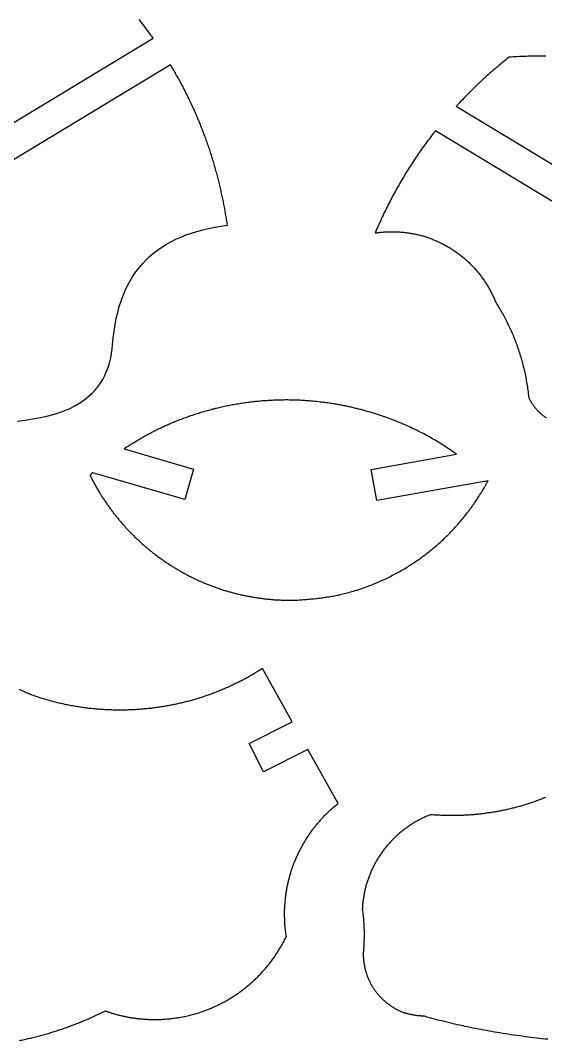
# Model space of a CAD drawing. Extents: x 25 to 747, y 34 to 1185.
# Drawn here: x 126.5 to 228.5, y 560.4 to 758.5 of the extents above; entities that cross this region are included whole.
import ezdxf

# ---------------------------------------------------------------- set-up
doc = ezdxf.new("R2010")
doc.units = 0
doc.layers.add('Default_Layer', color=1, linetype='CONTINUOUS')

msp = doc.modelspace()

# ---------------------------------------------------------------- linework, layer by layer
at = {"layer": 'Default_Layer'}
for points in [[(117.17, 733.77), (152.3, 754.99), (152.08, 755.3), (151.86, 755.61), (151.64, 755.91), (151.41, 756.22), (151.19, 756.52), (150.96, 756.83), (150.74, 757.13), (150.51, 757.43), (150.28, 757.73), (150.05, 758.03), (149.82, 758.33), (149.59, 758.62)], [(228.5, 751.54), (228.21, 751.54), (227.76, 751.54), (227.31, 751.53), (226.86, 751.53), (226.42, 751.52), (225.97, 751.51), (225.53, 751.5), (225.09, 751.49), (224.66, 751.48), (224.23, 751.46), (223.81, 751.45), (223.39, 751.43), (222.97, 751.41), (222.57, 751.39), (222.16, 751.37), (221.77, 751.34), (221.38, 751.32), (221.03, 751.04), (220.68, 750.76), (220.34, 750.47), (219.99, 750.19), (219.65, 749.91), (219.31, 749.63), (218.97, 749.34), (218.64, 749.05), (218.3, 748.77), (217.97, 748.48), (217.64, 748.19), (217.31, 747.9), (216.99, 747.61), (216.66, 747.31), (216.34, 747.02), (216.02, 746.72), (215.71, 746.43), (215.39, 746.13), (215.07, 745.83), (214.76, 745.53), (214.45, 745.22), (214.14, 744.92), (213.83, 744.61), (213.53, 744.31), (213.22, 744), (212.92, 743.69), (212.62, 743.37), (212.32, 743.06), (212.02, 742.75), (211.72, 742.43), (211.42, 742.11), (211.13, 741.79), (245.62, 720.95)], [(125.86, 680.69), (127.42, 680.87), (128.95, 681.09), (130.44, 681.36), (131.9, 681.69), (133.31, 682.08), (134.67, 682.54), (135.97, 683.08), (137.2, 683.69), (138.36, 684.4), (139.44, 685.19), (140.43, 686.08), (140.9, 686.56), (141.33, 687.07), (141.75, 687.61), (142.13, 688.18), (142.5, 688.77), (142.83, 689.39), (143.13, 690.05), (143.41, 690.73), (143.66, 691.44), (143.87, 692.19), (144.06, 692.97), (144.21, 693.78), (144.33, 694.63), (144.41, 695.52), (144.53, 696.86), (144.69, 698.15), (144.89, 699.4), (145.12, 700.61), (145.4, 701.78), (145.71, 702.91), (146.06, 703.99), (146.44, 705.03), (146.87, 706.03), (147.33, 706.99), (147.83, 707.91), (148.37, 708.79), (148.94, 709.63), (149.55, 710.43), (150.2, 711.2), (150.88, 711.92), (151.6, 712.61), (152.36, 713.26), (153.15, 713.88), (153.98, 714.45), (154.85, 715), (155.75, 715.5), (156.69, 715.97), (157.66, 716.41), (158.67, 716.81), (159.71, 717.18), (160.79, 717.51), (161.91, 717.81), (163.05, 718.08), (164.24, 718.32), (165.46, 718.52), (166.71, 718.7), (166.67, 718.97), (166.63, 719.24), (166.59, 719.52), (166.54, 719.79), (166.5, 720.06), (166.45, 720.33), (166.41, 720.6), (166.36, 720.87), (166.32, 721.14), (166.27, 721.41), (166.22, 721.68), (166.17, 721.95), (166.12, 722.22), (166.07, 722.49), (166.02, 722.76), (165.96, 723.02), (165.91, 723.29), (165.86, 723.56), (165.8, 723.82), (165.75, 724.09), (165.69, 724.35), (165.63, 724.62), (165.58, 724.88), (165.52, 725.14), (165.46, 725.41), (165.4, 725.67), (165.34, 725.93), (165.28, 726.19), (165.21, 726.45), (165.15, 726.72), (165.09, 726.98), (165.02, 727.24), (164.96, 727.49), (164.89, 727.75), (164.82, 728.01), (164.76, 728.27), (164.69, 728.53), (164.62, 728.78), (164.55, 729.04), (164.48, 729.3), (164.41, 729.55), (164.34, 729.81), (164.26, 730.06), (164.19, 730.32), (164.12, 730.57), (164.04, 730.82), (163.97, 731.07), (163.89, 731.33), (163.81, 731.58), (163.74, 731.83), (163.66, 732.08), (163.58, 732.33), (163.5, 732.58), (163.42, 732.83), (163.34, 733.08), (163.26, 733.33), (163.17, 733.57), (163.09, 733.82), (163.01, 734.07), (162.92, 734.31), (162.84, 734.56), (162.75, 734.8), (162.66, 735.05), (162.58, 735.29), (162.49, 735.54), (162.4, 735.78), (162.31, 736.02), (162.22, 736.27), (162.13, 736.51), (162.04, 736.75), (161.95, 736.99), (161.85, 737.23), (161.76, 737.47), (161.67, 737.71), (161.57, 737.95), (161.48, 738.19), (161.38, 738.42), (161.29, 738.66), (161.19, 738.9), (161.09, 739.13), (160.99, 739.37), (160.89, 739.6), (160.79, 739.84), (160.69, 740.07), (160.59, 740.3), (160.49, 740.54), (160.39, 740.77), (160.28, 741), (160.18, 741.23), (160.07, 741.46), (159.97, 741.69), (159.86, 741.92), (159.76, 742.15), (159.65, 742.38), (159.54, 742.61), (159.43, 742.84), (159.33, 743.07), (159.22, 743.29), (159.11, 743.52), (159, 743.74), (158.88, 743.97), (158.77, 744.19), (158.66, 744.42), (158.55, 744.64), (158.43, 744.86), (158.32, 745.08), (158.2, 745.31), (158.09, 745.53), (157.97, 745.75), (157.86, 745.97), (157.74, 746.19), (157.62, 746.41), (157.5, 746.62), (157.38, 746.84), (157.26, 747.06), (157.14, 747.28), (157.02, 747.49), (156.9, 747.71), (156.78, 747.92), (156.65, 748.14), (156.53, 748.35), (156.41, 748.56), (156.28, 748.78), (156.16, 748.99), (156.03, 749.2), (155.91, 749.41), (155.78, 749.62), (155.65, 749.83), (120.18, 728.41)], [(242.45, 715.69), (207.09, 737.05), (206.88, 736.78), (206.67, 736.51), (206.46, 736.23), (206.25, 735.96), (206.04, 735.69), (205.83, 735.41), (205.62, 735.14), (205.41, 734.86), (205.21, 734.58), (205, 734.3), (204.8, 734.02), (204.6, 733.73), (204.39, 733.45), (204.19, 733.17), (203.99, 732.88), (203.79, 732.59), (203.59, 732.3), (203.4, 732.01), (203.2, 731.72), (203.01, 731.43), (202.81, 731.13), (202.62, 730.84), (202.42, 730.54), (202.23, 730.24), (202.04, 729.95), (201.85, 729.64), (201.66, 729.34), (201.48, 729.04), (201.29, 728.74), (201.1, 728.43), (200.92, 728.12), (200.73, 727.81), (200.55, 727.5), (200.37, 727.19), (200.19, 726.88), (200.01, 726.57), (199.83, 726.25), (199.65, 725.93), (199.47, 725.61), (199.3, 725.3), (199.12, 724.97), (198.95, 724.65), (198.77, 724.33), (198.6, 724), (198.43, 723.68), (198.26, 723.35), (198.09, 723.02), (197.92, 722.69), (197.75, 722.36), (197.59, 722.02), (197.42, 721.69), (197.26, 721.35), (197.09, 721.01), (196.93, 720.67), (196.77, 720.33), (196.61, 719.99), (196.45, 719.64), (196.29, 719.3), (196.14, 718.95), (195.98, 718.6), (195.82, 718.25), (195.67, 717.9), (195.52, 717.55), (195.36, 717.19), (195.55, 717.22), (195.74, 717.25), (195.93, 717.28), (196.13, 717.3), (196.33, 717.32), (196.53, 717.34), (196.73, 717.36), (196.94, 717.38), (197.14, 717.39), (197.35, 717.41), (197.57, 717.42), (197.78, 717.43), (197.99, 717.43), (198.21, 717.44), (198.42, 717.44), (198.64, 717.44), (198.85, 717.44), (199.07, 717.44), (199.28, 717.43), (199.49, 717.43), (199.71, 717.42), (199.92, 717.41), (200.13, 717.39), (200.34, 717.38), (200.55, 717.36), (200.76, 717.34), (200.97, 717.32), (201.18, 717.3), (201.38, 717.27), (201.59, 717.24), (201.8, 717.21), (202, 717.18), (202.21, 717.15), (202.41, 717.11), (202.62, 717.08), (202.82, 717.04), (203.02, 717), (203.23, 716.96), (203.43, 716.91), (203.63, 716.87), (203.83, 716.82), (204.03, 716.77), (204.22, 716.71), (204.42, 716.66), (204.62, 716.61), (204.82, 716.55), (205.01, 716.49), (205.21, 716.43), (205.4, 716.37), (205.59, 716.3), (205.78, 716.23), (205.98, 716.17), (206.17, 716.1), (206.36, 716.03), (206.55, 715.95), (206.73, 715.88), (206.92, 715.8), (207.11, 715.72), (207.29, 715.64), (207.48, 715.56), (207.66, 715.48), (207.84, 715.39), (208.03, 715.3), (208.21, 715.22), (208.39, 715.13), (208.57, 715.03), (208.74, 714.94), (208.92, 714.85), (209.1, 714.75), (209.27, 714.65), (209.45, 714.55), (209.62, 714.45), (209.79, 714.35), (209.96, 714.24), (210.13, 714.14), (210.3, 714.03), (210.47, 713.92), (210.64, 713.81), (210.8, 713.7), (210.97, 713.58), (211.13, 713.47), (211.29, 713.35), (211.46, 713.23), (211.62, 713.11), (211.78, 712.99), (211.93, 712.87), (212.09, 712.75), (212.25, 712.62), (212.4, 712.49), (212.56, 712.37), (212.71, 712.24), (212.86, 712.11), (213.01, 711.97), (213.16, 711.84), (213.31, 711.7), (213.45, 711.57), (213.6, 711.43), (213.74, 711.29), (213.88, 711.15), (214.02, 711.01), (214.16, 710.87), (214.3, 710.72), (214.44, 710.58), (214.58, 710.43), (214.71, 710.28), (214.85, 710.13), (214.98, 709.98), (215.11, 709.83), (215.24, 709.67), (215.37, 709.52), (215.49, 709.36), (215.62, 709.21), (215.74, 709.05), (215.87, 708.89), (215.99, 708.73), (216.11, 708.57), (216.23, 708.4), (216.34, 708.24), (216.46, 708.07), (216.57, 707.91), (216.68, 707.74), (216.8, 707.57), (216.91, 707.4), (217.01, 707.23), (217.12, 707.06), (217.23, 706.89), (217.33, 706.71), (217.43, 706.54), (217.53, 706.36), (217.63, 706.18), (217.73, 706), (217.83, 705.83), (217.92, 705.65), (218.01, 705.46), (218.1, 705.28), (218.19, 705.1), (218.28, 704.91), (218.37, 704.73), (218.45, 704.54), (218.54, 704.35), (218.62, 704.17), (218.7, 703.98), (218.78, 703.79), (218.85, 703.6), (219.01, 703.35), (219.16, 703.11), (219.32, 702.86), (219.47, 702.61), (219.62, 702.36), (219.77, 702.11), (219.91, 701.86), (220.06, 701.6), (220.2, 701.35), (220.34, 701.09), (220.48, 700.83), (220.62, 700.57), (220.75, 700.31), (220.89, 700.05), (221.02, 699.79), (221.15, 699.52), (221.28, 699.25), (221.41, 698.99), (221.53, 698.72), (221.66, 698.45), (221.78, 698.18), (221.9, 697.9), (222.02, 697.63), (222.14, 697.35), (222.25, 697.08), (222.36, 696.8), (222.47, 696.52), (222.58, 696.24), (222.69, 695.96), (222.79, 695.67), (222.9, 695.39), (223, 695.1), (223.1, 694.82), (223.2, 694.53), (223.29, 694.24), (223.38, 693.95), (223.48, 693.66), (223.57, 693.36), (223.65, 693.07), (223.74, 692.78), (223.82, 692.48), (223.9, 692.18), (223.98, 691.88), (224.06, 691.58), (224.14, 691.28), (224.21, 690.98), (224.28, 690.68), (224.35, 690.38), (224.42, 690.07), (224.48, 689.77), (224.54, 689.46), (224.6, 689.15), (224.66, 688.84), (224.72, 688.53), (224.77, 688.22), (224.82, 687.91), (224.87, 687.59), (224.92, 687.28), (224.96, 686.96), (225.01, 686.65), (225.05, 686.33), (225.09, 686.01), (225.12, 685.69), (225.16, 685.37), (225.22, 685.23), (225.29, 685.08), (225.36, 684.94), (225.43, 684.79), (225.5, 684.65), (225.58, 684.51), (225.66, 684.37), (225.74, 684.24), (225.82, 684.1), (225.91, 683.97), (226, 683.84), (226.09, 683.71), (226.18, 683.58), (226.28, 683.45), (226.37, 683.33), (226.47, 683.21), (226.57, 683.09), (226.68, 682.97), (226.78, 682.85), (226.89, 682.73), (227, 682.62), (227.11, 682.51), (227.22, 682.4), (227.34, 682.3), (227.45, 682.19), (227.57, 682.09), (227.69, 681.99), (227.82, 681.89), (227.94, 681.79), (228.07, 681.7), (228.19, 681.61), (228.32, 681.52), (228.45, 681.43), (228.59, 681.35)], [(126.32, 560.42), (126.56, 560.47), (126.81, 560.52), (127.06, 560.58), (127.3, 560.63), (127.55, 560.69), (127.8, 560.74), (128.04, 560.8), (128.29, 560.86), (128.53, 560.91), (128.77, 560.97), (129.02, 561.03), (129.26, 561.1), (129.5, 561.16), (129.75, 561.22), (129.99, 561.28), (130.23, 561.35), (130.47, 561.41), (130.71, 561.48), (130.95, 561.55), (131.19, 561.61), (131.43, 561.68), (131.67, 561.75), (131.91, 561.82), (132.14, 561.89), (132.38, 561.96), (132.62, 562.04), (132.86, 562.11), (133.09, 562.18), (133.33, 562.26), (133.56, 562.33), (133.8, 562.41), (134.03, 562.49), (134.26, 562.57), (134.5, 562.65), (134.73, 562.73), (134.96, 562.81), (135.19, 562.89), (135.42, 562.97), (135.66, 563.05), (135.89, 563.13), (136.12, 563.22), (136.34, 563.3), (136.57, 563.39), (136.8, 563.48), (137.03, 563.56), (137.26, 563.65), (137.48, 563.74), (137.71, 563.83), (137.93, 563.92), (138.16, 564.01), (138.38, 564.1), (138.61, 564.2), (138.83, 564.29), (139.05, 564.38), (139.28, 564.48), (139.5, 564.57), (139.72, 564.67), (139.94, 564.77), (140.16, 564.86), (140.38, 564.96), (140.6, 565.06), (140.82, 565.16), (141.03, 565.26), (141.25, 565.36), (141.47, 565.46), (141.68, 565.57), (141.9, 565.67), (142.11, 565.77), (142.33, 565.88), (142.54, 565.98), (142.76, 566.09), (142.97, 566.2), (143.1, 566.15), (143.24, 566.1), (143.37, 566.05), (143.51, 566), (143.65, 565.96), (143.79, 565.91), (143.92, 565.86), (144.06, 565.82), (144.2, 565.77), (144.34, 565.73), (144.48, 565.69), (144.62, 565.65), (144.77, 565.6), (144.91, 565.56), (145.05, 565.52), (145.19, 565.48), (145.34, 565.45), (145.48, 565.41), (145.63, 565.37), (145.77, 565.33), (145.92, 565.3), (146.07, 565.26), (146.21, 565.23), (146.36, 565.2), (146.51, 565.16), (146.66, 565.13), (146.81, 565.1), (146.96, 565.07), (147.11, 565.04), (147.26, 565.01), (147.41, 564.98), (147.56, 564.95), (147.71, 564.93), (147.86, 564.9), (148.02, 564.88), (148.17, 564.85), (148.32, 564.83), (148.48, 564.81), (148.63, 564.79), (148.78, 564.76), (148.94, 564.74), (149.1, 564.72), (149.25, 564.71), (149.41, 564.69), (149.56, 564.67), (149.72, 564.66), (149.88, 564.64), (150.03, 564.63), (150.19, 564.61), (150.35, 564.6), (150.51, 564.59), (150.67, 564.58), (150.83, 564.57), (150.99, 564.56), (151.15, 564.55), (151.3, 564.54), (151.46, 564.53), (151.63, 564.53), (151.79, 564.52), (151.95, 564.52), (152.11, 564.52), (152.27, 564.51), (152.43, 564.51), (152.59, 564.51), (152.85, 564.51), (153.12, 564.52), (153.38, 564.52), (153.64, 564.53), (153.9, 564.54), (154.16, 564.55), (154.42, 564.57), (154.67, 564.59), (154.93, 564.61), (155.19, 564.63), (155.45, 564.65), (155.7, 564.68), (155.96, 564.71), (156.21, 564.74), (156.46, 564.77), (156.72, 564.81), (156.97, 564.85), (157.22, 564.89), (157.47, 564.93), (157.72, 564.98), (157.97, 565.02), (158.22, 565.07), (158.46, 565.12), (158.71, 565.18), (158.96, 565.23), (159.2, 565.29), (159.45, 565.35), (159.69, 565.41), (159.93, 565.47), (160.18, 565.54), (160.42, 565.61), (160.66, 565.68), (160.9, 565.75), (161.13, 565.83), (161.37, 565.9), (161.61, 565.98), (161.84, 566.06), (162.08, 566.14), (162.31, 566.23), (162.54, 566.31), (162.78, 566.4), (163.01, 566.49), (163.24, 566.59), (163.47, 566.68), (163.69, 566.78), (163.92, 566.88), (164.15, 566.98), (164.37, 567.08), (164.6, 567.18), (164.82, 567.29), (165.04, 567.4), (165.26, 567.51), (165.48, 567.62), (165.7, 567.73), (165.92, 567.85), (166.13, 567.96), (166.35, 568.08), (166.56, 568.2), (166.78, 568.33), (166.99, 568.45), (167.2, 568.58), (167.41, 568.7), (167.62, 568.83), (167.82, 568.97), (168.03, 569.1), (168.23, 569.24), (168.44, 569.37), (168.64, 569.51), (168.84, 569.65), (169.04, 569.79), (169.24, 569.94), (169.44, 570.08), (169.63, 570.23), (169.83, 570.38), (170.02, 570.53), (170.21, 570.68), (170.4, 570.83), (170.59, 570.99), (170.78, 571.15), (170.97, 571.31), (171.15, 571.47), (171.34, 571.63), (171.52, 571.79), (171.7, 571.96), (171.88, 572.12), (172.06, 572.29), (172.24, 572.46), (172.41, 572.63), (172.58, 572.8), (172.76, 572.98), (172.93, 573.15), (173.1, 573.33), (173.27, 573.51), (173.43, 573.69), (173.6, 573.87), (173.76, 574.06), (173.93, 574.24), (174.09, 574.43), (174.25, 574.61), (174.4, 574.8), (174.56, 574.99), (174.71, 575.18), (174.87, 575.38), (175.02, 575.57), (175.17, 575.77), (175.32, 575.96), (175.46, 576.16), (175.61, 576.36), (175.75, 576.56), (175.89, 576.77), (176.03, 576.97), (176.17, 577.18), (176.31, 577.38), (176.44, 577.59), (176.58, 577.8), (176.71, 578.01), (176.84, 578.22), (176.97, 578.43), (177.09, 578.65), (177.22, 578.86), (177.34, 579.08), (177.46, 579.3), (177.58, 579.52), (177.7, 579.74), (177.81, 579.96), (177.93, 580.18), (178.04, 580.4), (178.15, 580.63), (178.11, 580.87), (178.07, 581.13), (178.04, 581.38), (178, 581.64), (177.97, 581.9), (177.94, 582.17), (177.92, 582.44), (177.89, 582.71), (177.87, 582.99), (177.85, 583.27), (177.84, 583.55), (177.83, 583.83), (177.82, 584.11), (177.81, 584.4), (177.8, 584.69), (177.8, 584.97), (177.8, 585.18), (177.81, 585.38), (177.81, 585.58), (177.81, 585.78), (177.82, 585.98), (177.83, 586.19), (177.84, 586.39), (177.85, 586.59), (177.86, 586.79), (177.88, 586.99), (177.89, 587.19), (177.91, 587.39), (177.93, 587.58), (177.95, 587.78), (177.97, 587.98), (177.99, 588.18), (178.01, 588.38), (178.04, 588.57), (178.06, 588.77), (178.09, 588.96), (178.12, 589.16), (178.15, 589.35), (178.18, 589.55), (178.22, 589.74), (178.25, 589.93), (178.29, 590.13), (178.32, 590.32), (178.36, 590.51), (178.4, 590.7), (178.44, 590.89), (178.49, 591.08), (178.53, 591.27), (178.58, 591.46), (178.62, 591.65), (178.67, 591.84), (178.72, 592.03), (178.77, 592.22), (178.82, 592.4), (178.88, 592.59), (178.93, 592.78), (178.99, 592.96), (179.04, 593.15), (179.1, 593.33), (179.16, 593.51), (179.22, 593.7), (179.28, 593.88), (179.35, 594.06), (179.41, 594.24), (179.48, 594.42), (179.54, 594.6), (179.61, 594.78), (179.68, 594.96), (179.75, 595.14), (179.83, 595.32), (179.9, 595.5), (179.97, 595.67), (180.05, 595.85), (180.12, 596.02), (180.2, 596.2), (180.28, 596.37), (180.36, 596.55), (180.44, 596.72), (180.53, 596.89), (180.61, 597.06), (180.7, 597.23), (180.78, 597.4), (180.87, 597.57), (180.96, 597.74), (181.05, 597.91), (181.14, 598.08), (181.23, 598.24), (181.32, 598.41), (181.42, 598.57), (181.51, 598.74), (181.61, 598.9), (181.7, 599.07), (181.8, 599.23), (181.9, 599.39), (182, 599.55), (182.11, 599.71), (182.21, 599.87), (182.31, 600.03), (182.42, 600.19), (182.52, 600.35), (182.63, 600.5), (182.74, 600.66), (182.85, 600.81), (182.96, 600.97), (183.07, 601.12), (183.18, 601.27), (183.3, 601.43), (183.41, 601.58), (183.53, 601.73), (183.64, 601.88), (183.76, 602.02), (183.88, 602.17), (184, 602.32), (184.12, 602.47), (184.24, 602.61), (184.36, 602.76), (184.49, 602.9), (184.61, 603.04), (184.74, 603.18), (184.86, 603.33), (184.99, 603.47), (185.12, 603.61), (185.25, 603.74), (185.38, 603.88), (185.51, 604.02), (185.64, 604.15), (185.77, 604.29), (185.91, 604.42), (186.04, 604.56), (186.18, 604.69), (186.32, 604.82), (186.45, 604.95), (186.59, 605.08), (186.73, 605.21), (186.87, 605.34), (187.01, 605.46), (187.15, 605.59), (187.3, 605.71), (187.44, 605.84), (187.59, 605.96), (187.73, 606.08), (187.88, 606.21), (188.03, 606.33), (188.17, 606.44), (182.28, 616.94), (173.73, 612.59), (173.73, 612.59), (170.94, 618.07), (179.27, 622.3), (173.48, 632.62), (173.29, 632.51), (173.11, 632.39), (172.92, 632.27), (172.74, 632.16), (172.55, 632.04), (172.37, 631.93), (172.18, 631.81), (171.99, 631.7), (171.8, 631.59), (171.61, 631.48), (171.42, 631.37), (171.23, 631.26), (171.04, 631.15), (170.85, 631.04), (170.66, 630.93), (170.46, 630.83), (170.27, 630.72), (170.08, 630.62), (169.88, 630.51), (169.69, 630.41), (169.49, 630.31), (169.29, 630.21), (169.1, 630.11), (168.9, 630.01), (168.7, 629.91), (168.5, 629.81), (168.3, 629.71), (168.1, 629.61), (167.9, 629.52), (167.7, 629.42), (167.5, 629.33), (167.3, 629.24), (167.1, 629.14), (166.89, 629.05), (166.69, 628.96), (166.49, 628.87), (166.28, 628.78), (166.08, 628.69), (165.87, 628.61), (165.67, 628.52), (165.46, 628.43), (165.25, 628.35), (165.04, 628.26), (164.84, 628.18), (164.63, 628.1), (164.42, 628.02), (164.21, 627.94), (164, 627.86), (163.79, 627.78), (163.58, 627.7), (163.36, 627.62), (163.15, 627.55), (162.94, 627.47), (162.73, 627.4), (162.51, 627.32), (162.3, 627.25), (162.08, 627.18), (161.87, 627.11), (161.65, 627.04), (161.44, 626.97), (161.22, 626.9), (161, 626.84), (160.79, 626.77), (160.57, 626.7), (160.35, 626.64), (160.13, 626.58), (159.91, 626.51), (159.69, 626.45), (159.47, 626.39), (159.25, 626.33), (159.03, 626.27), (158.81, 626.22), (158.59, 626.16), (158.37, 626.1), (158.14, 626.05), (157.92, 625.99), (157.7, 625.94), (157.47, 625.89), (157.25, 625.84), (157.03, 625.79), (156.8, 625.74), (156.58, 625.69), (156.35, 625.64), (156.12, 625.6), (155.9, 625.55), (155.67, 625.51), (155.44, 625.46), (155.22, 625.42), (154.99, 625.38), (154.76, 625.34), (154.53, 625.3), (154.3, 625.26), (154.07, 625.23), (153.84, 625.19), (153.61, 625.15), (153.38, 625.12), (153.15, 625.09), (152.92, 625.05), (152.69, 625.02), (152.46, 624.99), (152.22, 624.96), (151.99, 624.94), (151.76, 624.91), (151.52, 624.88), (151.29, 624.86), (151.06, 624.83), (150.82, 624.81), (150.59, 624.79), (150.35, 624.77), (150.12, 624.75), (149.88, 624.73), (149.65, 624.71), (149.41, 624.69), (149.17, 624.68), (148.94, 624.66), (148.7, 624.65), (148.46, 624.64), (148.22, 624.63), (147.99, 624.62), (147.75, 624.61), (147.51, 624.6), (147.27, 624.59), (147.03, 624.59), (146.79, 624.58), (146.55, 624.58), (146.31, 624.57), (146.07, 624.57), (145.83, 624.57), (145.57, 624.57), (145.31, 624.58), (145.04, 624.58), (144.78, 624.58), (144.52, 624.59), (144.26, 624.6), (144, 624.6), (143.74, 624.61), (143.48, 624.63), (143.22, 624.64), (142.96, 624.65), (142.7, 624.67), (142.44, 624.68), (142.18, 624.7), (141.92, 624.72), (141.66, 624.74), (141.41, 624.76), (141.15, 624.78), (140.89, 624.8), (140.64, 624.83), (140.38, 624.86), (140.13, 624.88), (139.88, 624.91), (139.62, 624.94), (139.37, 624.97), (139.12, 625), (138.87, 625.04), (138.62, 625.07), (138.37, 625.11), (138.12, 625.14), (137.87, 625.18), (137.62, 625.22), (137.37, 625.26), (137.13, 625.3), (136.88, 625.34), (136.63, 625.39), (136.39, 625.43), (136.15, 625.48), (135.9, 625.52), (135.66, 625.57), (135.42, 625.62), (135.18, 625.67), (134.94, 625.72), (134.7, 625.77), (134.46, 625.83), (134.22, 625.88), (133.99, 625.94), (133.75, 625.99), (133.51, 626.05), (133.28, 626.11), (133.05, 626.17), (132.81, 626.23), (132.58, 626.29), (132.35, 626.35), (132.12, 626.42), (131.89, 626.48), (131.67, 626.55), (131.44, 626.61), (131.21, 626.68), (130.99, 626.75), (130.76, 626.82), (130.54, 626.89), (130.32, 626.96), (130.1, 627.04), (129.84, 627.12), (129.58, 627.21), (129.32, 627.3), (129.07, 627.4), (128.81, 627.49), (128.56, 627.59), (128.31, 627.69), (128.06, 627.79), (127.81, 627.89), (127.56, 628), (127.31, 628.11), (127.06, 628.22), (126.82, 628.33), (126.57, 628.45), (126.33, 628.56)], [(228.47, 607.61), (228.27, 607.53), (228.07, 607.45), (227.88, 607.38), (227.68, 607.3), (227.48, 607.22), (227.28, 607.15), (227.08, 607.08), (226.89, 607), (226.69, 606.93), (226.49, 606.86), (226.29, 606.79), (226.09, 606.72), (225.89, 606.65), (225.68, 606.58), (225.48, 606.52), (225.28, 606.45), (225.08, 606.38), (224.88, 606.32), (224.67, 606.26), (224.47, 606.19), (224.26, 606.13), (224.06, 606.07), (223.86, 606.01), (223.65, 605.95), (223.45, 605.89), (223.24, 605.84), (223.03, 605.78), (222.83, 605.72), (222.62, 605.67), (222.41, 605.62), (222.21, 605.56), (222, 605.51), (221.79, 605.46), (221.58, 605.41), (221.37, 605.36), (221.16, 605.31), (220.95, 605.26), (220.74, 605.22), (220.53, 605.17), (220.32, 605.13), (220.11, 605.08), (219.9, 605.04), (219.69, 605), (219.48, 604.96), (219.26, 604.92), (219.05, 604.88), (218.84, 604.84), (218.62, 604.8), (218.41, 604.77), (218.2, 604.73), (217.98, 604.7), (217.77, 604.66), (217.55, 604.63), (217.34, 604.6), (217.12, 604.57), (216.91, 604.54), (216.69, 604.51), (216.47, 604.48), (216.26, 604.45), (216.04, 604.43), (215.82, 604.4), (215.61, 604.38), (215.39, 604.36), (215.17, 604.33), (214.95, 604.31), (214.73, 604.29), (214.51, 604.27), (214.3, 604.25), (214.08, 604.24), (213.86, 604.22), (213.64, 604.2), (213.42, 604.19), (213.2, 604.18), (212.98, 604.16), (212.75, 604.15), (212.53, 604.14), (212.31, 604.13), (212.09, 604.12), (211.87, 604.12), (211.64, 604.11), (211.42, 604.1), (211.2, 604.1), (210.98, 604.1), (210.75, 604.09), (210.53, 604.09), (210.31, 604.09), (210.03, 604.09), (209.75, 604.1), (209.48, 604.1), (209.2, 604.1), (208.93, 604.11), (208.66, 604.12), (208.39, 604.13), (208.13, 604.14), (207.86, 604.15), (207.6, 604.17), (207.34, 604.18), (207.09, 604.2), (206.84, 604.21), (206.59, 604.23), (206.35, 604.25), (206.11, 604.27), (205.93, 604.2), (205.76, 604.13), (205.58, 604.06), (205.41, 603.98), (205.24, 603.91), (205.07, 603.83), (204.9, 603.75), (204.73, 603.67), (204.56, 603.59), (204.39, 603.51), (204.22, 603.42), (204.05, 603.34), (203.89, 603.25), (203.72, 603.16), (203.56, 603.07), (203.4, 602.98), (203.23, 602.89), (203.07, 602.79), (202.91, 602.7), (202.75, 602.6), (202.6, 602.5), (202.44, 602.4), (202.28, 602.3), (202.13, 602.2), (201.97, 602.09), (201.82, 601.99), (201.67, 601.88), (201.52, 601.78), (201.37, 601.67), (201.22, 601.56), (201.07, 601.45), (200.92, 601.33), (200.78, 601.22), (200.63, 601.1), (200.49, 600.99), (200.35, 600.87), (200.2, 600.75), (200.06, 600.63), (199.92, 600.51), (199.79, 600.39), (199.65, 600.27), (199.51, 600.14), (199.38, 600.02), (199.24, 599.89), (199.11, 599.76), (198.98, 599.63), (198.85, 599.5), (198.72, 599.37), (198.59, 599.24), (198.46, 599.1), (198.34, 598.97), (198.22, 598.83), (198.09, 598.7), (197.97, 598.56), (197.85, 598.42), (197.73, 598.28), (197.61, 598.14), (197.49, 597.99), (197.38, 597.85), (197.26, 597.71), (197.15, 597.56), (197.04, 597.42), (196.93, 597.27), (196.82, 597.12), (196.71, 596.97), (196.61, 596.82), (196.5, 596.67), (196.4, 596.52), (196.29, 596.36), (196.19, 596.21), (196.09, 596.05), (195.99, 595.9), (195.9, 595.74), (195.8, 595.58), (195.71, 595.42), (195.61, 595.26), (195.52, 595.1), (195.43, 594.94), (195.34, 594.78), (195.25, 594.62), (195.17, 594.45), (195.08, 594.29), (195, 594.12), (194.92, 593.95), (194.84, 593.79), (194.76, 593.62), (194.68, 593.45), (194.61, 593.28), (194.53, 593.11), (194.46, 592.94), (194.39, 592.76), (194.32, 592.59), (194.25, 592.42), (194.18, 592.24), (194.12, 592.07), (194.06, 591.89), (193.99, 591.71), (193.93, 591.54), (193.87, 591.36), (193.82, 591.18), (193.76, 591), (193.71, 590.82), (193.65, 590.64), (193.6, 590.46), (193.55, 590.27), (193.51, 590.09), (193.46, 589.91), (193.41, 589.72), (193.37, 589.54), (193.33, 589.35), (193.29, 589.16), (193.25, 588.98), (193.22, 588.79), (193.18, 588.6), (193.15, 588.41), (193.12, 588.22), (193.09, 588.03), (193.06, 587.84), (193.04, 587.65), (193.01, 587.46), (192.99, 587.27), (192.97, 587.07), (192.95, 586.88), (192.93, 586.69), (192.92, 586.49), (192.9, 586.3), (192.89, 586.1), (192.88, 585.91), (192.92, 585.62), (192.96, 585.33), (193, 585.03), (193.03, 584.73), (193.06, 584.43), (193.09, 584.12), (193.12, 583.81), (193.14, 583.49), (193.16, 583.17), (193.18, 582.85), (193.19, 582.53), (193.21, 582.2), (193.22, 581.87), (193.23, 581.54), (193.23, 581.21), (193.23, 580.88), (193.23, 580.66), (193.23, 580.43), (193.23, 580.21), (193.22, 579.99), (193.21, 579.77), (193.21, 579.56), (193.2, 579.34), (193.19, 579.13), (193.18, 578.91), (193.17, 578.7), (193.15, 578.5), (193.14, 578.29), (193.13, 578.09), (193.11, 577.89), (193.09, 577.69), (193.07, 577.5), (193.07, 577.36), (193.07, 577.21), (193.07, 577.09), (193.07, 576.97), (193.08, 576.85), (193.08, 576.73), (193.08, 576.61), (193.09, 576.49), (193.1, 576.38), (193.11, 576.26), (193.12, 576.14), (193.13, 576.02), (193.14, 575.9), (193.15, 575.79), (193.17, 575.67), (193.18, 575.55), (193.2, 575.44), (193.22, 575.32), (193.24, 575.21), (193.26, 575.09), (193.28, 574.98), (193.3, 574.86), (193.32, 574.75), (193.35, 574.63), (193.37, 574.52), (193.4, 574.41), (193.42, 574.3), (193.45, 574.18), (193.48, 574.07), (193.51, 573.96), (193.54, 573.85), (193.58, 573.74), (193.61, 573.63), (193.64, 573.52), (193.68, 573.41), (193.71, 573.3), (193.75, 573.2), (193.79, 573.09), (193.83, 572.98), (193.87, 572.87), (193.91, 572.77), (193.95, 572.66), (194, 572.56), (194.04, 572.45), (194.09, 572.35), (194.13, 572.24), (194.18, 572.14), (194.23, 572.04), (194.28, 571.94), (194.33, 571.84), (194.38, 571.73), (194.43, 571.63), (194.48, 571.53), (194.54, 571.43), (194.59, 571.33), (194.65, 571.24), (194.7, 571.14), (194.76, 571.04), (194.82, 570.94), (194.88, 570.85), (194.94, 570.75), (195, 570.66), (195.06, 570.56), (195.12, 570.47), (195.18, 570.38), (195.25, 570.28), (195.31, 570.19), (195.38, 570.1), (195.45, 570.01), (195.51, 569.92), (195.58, 569.83), (195.65, 569.74), (195.72, 569.65), (195.79, 569.57), (195.86, 569.48), (195.94, 569.39), (196.01, 569.31), (196.08, 569.22), (196.16, 569.14), (196.23, 569.06), (196.31, 568.97), (196.39, 568.89), (196.46, 568.81), (196.54, 568.73), (196.62, 568.65), (196.7, 568.57), (196.78, 568.49), (196.86, 568.41), (196.95, 568.34), (197.03, 568.26), (197.11, 568.18), (197.2, 568.11), (197.28, 568.04), (197.37, 567.96), (197.45, 567.89), (197.54, 567.82), (197.63, 567.75), (197.72, 567.68), (197.81, 567.61), (197.9, 567.54), (197.99, 567.47), (198.08, 567.4), (198.17, 567.34), (198.26, 567.27), (198.36, 567.21), (198.45, 567.14), (198.54, 567.08), (198.64, 567.02), (198.74, 566.96), (198.83, 566.9), (198.93, 566.84), (199.03, 566.78), (199.12, 566.72), (199.22, 566.66), (199.32, 566.61), (199.42, 566.55), (199.52, 566.5), (199.62, 566.44), (199.73, 566.39), (199.83, 566.34), (199.93, 566.29), (200.03, 566.24), (200.14, 566.19), (200.24, 566.14), (200.35, 566.09), (200.45, 566.05), (200.56, 566), (200.67, 565.96), (200.77, 565.91), (200.88, 565.87), (200.99, 565.84), (201.11, 565.81), (201.22, 565.77), (201.33, 565.74), (201.45, 565.71), (201.57, 565.68), (201.68, 565.65), (201.8, 565.62), (201.92, 565.6), (202.04, 565.57), (202.17, 565.54), (202.29, 565.52), (202.41, 565.5), (202.54, 565.47), (202.66, 565.45), (202.79, 565.43), (202.91, 565.41), (203.04, 565.39), (203.17, 565.37), (203.3, 565.35), (203.43, 565.33), (203.56, 565.31), (203.69, 565.3), (203.82, 565.28), (203.95, 565.27), (204.09, 565.26), (204.22, 565.24), (204.35, 565.23), (204.49, 565.22), (204.63, 565.21), (204.76, 565.2), (204.9, 565.2), (205.38, 565.06), (205.86, 564.93), (206.34, 564.8), (206.82, 564.67), (207.31, 564.54), (207.8, 564.41), (208.29, 564.29), (208.78, 564.17), (209.28, 564.05), (209.78, 563.92), (210.28, 563.81), (210.78, 563.69), (211.28, 563.57), (211.79, 563.46), (212.3, 563.35), (212.81, 563.24), (213.32, 563.13), (213.83, 563.02), (214.35, 562.92), (214.87, 562.81), (215.39, 562.71), (215.91, 562.61), (216.43, 562.51), (216.96, 562.42), (217.48, 562.32), (218.01, 562.23), (218.54, 562.13), (219.08, 562.05), (219.61, 561.96), (220.14, 561.87), (220.68, 561.79), (221.22, 561.7), (221.76, 561.62), (222.3, 561.54), (222.85, 561.47), (223.39, 561.39), (223.94, 561.32), (224.49, 561.24), (225.04, 561.17), (225.59, 561.11), (226.14, 561.04), (226.69, 560.97), (227.25, 560.91), (227.81, 560.85), (228.36, 560.79), (228.92, 560.74)]]:
    msp.add_lwpolyline(points, dxfattribs=at)
msp.add_lwpolyline([(194.63, 671.28), (211.17, 674.25), (210.85, 674.47), (210.53, 674.7), (210.21, 674.92), (209.89, 675.14), (209.56, 675.36), (209.23, 675.57), (208.9, 675.79), (208.57, 676), (208.24, 676.21), (207.9, 676.42), (207.57, 676.62), (207.23, 676.82), (206.89, 677.02), (206.54, 677.22), (206.2, 677.42), (205.85, 677.61), (205.5, 677.8), (205.15, 677.99), (204.8, 678.18), (204.45, 678.37), (204.09, 678.55), (203.74, 678.73), (203.38, 678.91), (203.02, 679.08), (202.65, 679.26), (202.29, 679.43), (201.92, 679.6), (201.56, 679.76), (201.19, 679.93), (200.81, 680.09), (200.44, 680.25), (200.07, 680.4), (199.69, 680.56), (199.31, 680.71), (198.93, 680.86), (198.55, 681), (198.17, 681.15), (197.78, 681.29), (197.39, 681.43), (197.01, 681.57), (196.62, 681.7), (196.22, 681.83), (195.83, 681.96), (195.44, 682.09), (195.04, 682.21), (194.64, 682.33), (194.24, 682.45), (193.84, 682.56), (193.44, 682.68), (193.24, 682.73), (193.03, 682.79), (192.83, 682.84), (192.63, 682.9), (192.42, 682.95), (192.22, 683), (192.02, 683.05), (191.81, 683.1), (191.61, 683.15), (191.4, 683.2), (191.19, 683.25), (190.99, 683.3), (190.78, 683.35), (190.57, 683.39), (190.37, 683.44), (190.16, 683.48), (189.95, 683.53), (189.74, 683.57), (189.53, 683.62), (189.32, 683.66), (189.11, 683.7), (188.9, 683.74), (188.69, 683.78), (188.48, 683.82), (188.27, 683.86), (188.06, 683.9), (187.85, 683.94), (187.63, 683.97), (187.42, 684.01), (187.21, 684.05), (186.97, 684.08), (186.72, 684.12), (186.46, 684.16), (186.19, 684.19), (185.91, 684.23), (185.62, 684.27), (185.31, 684.31), (185, 684.34), (184.68, 684.38), (184.35, 684.42), (184.01, 684.45), (183.65, 684.49), (183.3, 684.52), (182.93, 684.56), (182.55, 684.59), (182.17, 684.63), (181.94, 684.64), (181.71, 684.66), (181.47, 684.67), (181.23, 684.69), (180.99, 684.7), (180.74, 684.71), (180.49, 684.72), (180.24, 684.73), (179.99, 684.74), (179.73, 684.75), (179.47, 684.75), (179.21, 684.76), (178.95, 684.76), (178.69, 684.76), (178.42, 684.77), (178.16, 684.77), (177.88, 684.77), (177.61, 684.76), (177.34, 684.76), (177.06, 684.76), (176.79, 684.75), (176.51, 684.74), (176.24, 684.74), (175.97, 684.73), (175.69, 684.72), (175.42, 684.7), (175.15, 684.69), (174.88, 684.67), (174.61, 684.66), (174.34, 684.64), (174.07, 684.62), (173.8, 684.6), (173.53, 684.58), (173.26, 684.56), (172.99, 684.54), (172.72, 684.51), (172.45, 684.49), (172.18, 684.46), (171.92, 684.43), (171.65, 684.4), (171.38, 684.37), (171.12, 684.34), (170.85, 684.3), (170.58, 684.27), (170.32, 684.23), (170.05, 684.2), (169.79, 684.16), (169.53, 684.12), (169.26, 684.08), (169, 684.04), (168.74, 683.99), (168.47, 683.95), (168.21, 683.91), (167.95, 683.86), (167.69, 683.81), (167.43, 683.76), (167.17, 683.71), (166.91, 683.66), (166.65, 683.61), (166.39, 683.56), (166.13, 683.5), (165.87, 683.45), (165.62, 683.39), (165.36, 683.33), (165.1, 683.27), (164.85, 683.21), (164.59, 683.15), (164.34, 683.09), (164.08, 683.02), (163.83, 682.96), (163.58, 682.89), (163.32, 682.82), (163.07, 682.76), (162.82, 682.69), (162.57, 682.62), (162.32, 682.55), (162.06, 682.47), (161.81, 682.4), (161.57, 682.32), (161.32, 682.25), (161.07, 682.17), (160.82, 682.09), (160.57, 682.01), (160.33, 681.93), (160.08, 681.85), (159.83, 681.77), (159.59, 681.69), (159.34, 681.6), (159.1, 681.52), (158.86, 681.43), (158.61, 681.34), (158.37, 681.25), (158.13, 681.16), (157.89, 681.07), (157.65, 680.98), (157.41, 680.89), (157.17, 680.79), (156.93, 680.7), (156.69, 680.6), (156.45, 680.5), (156.22, 680.41), (155.98, 680.31), (155.74, 680.21), (155.51, 680.11), (155.27, 680), (155.04, 679.9), (154.81, 679.8), (154.57, 679.69), (154.34, 679.58), (154.11, 679.48), (153.88, 679.37), (153.65, 679.26), (153.42, 679.15), (153.19, 679.04), (152.96, 678.93), (152.73, 678.81), (152.5, 678.7), (152.28, 678.58), (152.05, 678.47), (151.83, 678.35), (151.6, 678.23), (151.38, 678.11), (151.16, 677.99), (150.93, 677.87), (150.71, 677.75), (150.49, 677.63), (150.27, 677.51), (150.05, 677.38), (149.83, 677.26), (149.61, 677.13), (149.4, 677), (149.18, 676.87), (148.96, 676.74), (148.75, 676.61), (148.53, 676.48), (148.32, 676.35), (148.1, 676.22), (147.89, 676.08), (147.68, 675.95), (147.47, 675.81), (147.26, 675.68), (147.05, 675.54), (146.84, 675.4), (146.63, 675.26), (160.15, 671.36), (158.44, 665.45), (140.56, 670.62), (140.39, 670.48), (140.25, 670.35), (140.13, 670.24), (140.02, 670.15), (140.11, 669.98), (140.19, 669.81), (140.28, 669.64), (140.37, 669.47), (140.46, 669.3), (140.54, 669.14), (140.63, 668.97), (140.72, 668.8), (140.81, 668.64), (140.9, 668.47), (141, 668.31), (141.09, 668.14), (141.18, 667.98), (141.27, 667.81), (141.37, 667.65), (141.46, 667.49), (141.56, 667.33), (141.66, 667.16), (141.75, 667), (141.85, 666.84), (141.95, 666.68), (142.05, 666.52), (142.15, 666.36), (142.25, 666.2), (142.35, 666.04), (142.45, 665.89), (142.55, 665.73), (142.65, 665.57), (142.76, 665.42), (142.86, 665.26), (142.97, 665.1), (143.07, 664.95), (143.18, 664.79), (143.28, 664.64), (143.39, 664.49), (143.5, 664.33), (143.61, 664.18), (143.72, 664.03), (143.83, 663.88), (143.94, 663.72), (144.05, 663.57), (144.16, 663.42), (144.27, 663.27), (144.38, 663.13), (144.5, 662.98), (144.61, 662.83), (144.72, 662.68), (144.84, 662.53), (144.95, 662.39), (145.07, 662.24), (145.19, 662.1), (145.3, 661.95), (145.42, 661.81), (145.54, 661.66), (145.66, 661.52), (145.78, 661.38), (145.9, 661.23), (146.02, 661.09), (146.14, 660.95), (146.27, 660.81), (146.39, 660.67), (146.51, 660.53), (146.63, 660.39), (146.76, 660.25), (146.88, 660.11), (147.01, 659.98), (147.14, 659.84), (147.26, 659.7), (147.39, 659.57), (147.52, 659.43), (147.65, 659.3), (147.77, 659.16), (147.9, 659.03), (148.03, 658.9), (148.16, 658.76), (148.29, 658.63), (148.43, 658.5), (148.56, 658.37), (148.69, 658.24), (148.82, 658.11), (148.96, 657.98), (149.09, 657.85), (149.23, 657.72), (149.36, 657.6), (149.5, 657.47), (149.63, 657.34), (149.77, 657.22), (149.91, 657.09), (150.05, 656.97), (150.18, 656.84), (150.32, 656.72), (150.46, 656.6), (150.6, 656.48), (150.74, 656.35), (150.88, 656.23), (151.03, 656.11), (151.17, 655.99), (151.31, 655.87), (151.45, 655.76), (151.6, 655.64), (151.74, 655.52), (151.89, 655.4), (152.03, 655.29), (152.18, 655.17), (152.32, 655.06), (152.47, 654.94), (152.62, 654.83), (152.76, 654.72), (152.91, 654.61), (153.06, 654.49), (153.21, 654.38), (153.36, 654.27), (153.51, 654.16), (153.66, 654.05), (153.81, 653.95), (153.96, 653.84), (154.11, 653.73), (154.26, 653.62), (154.42, 653.52), (154.57, 653.41), (154.72, 653.31), (154.88, 653.2), (155.03, 653.1), (155.19, 653), (155.34, 652.9), (155.5, 652.8), (155.66, 652.7), (155.81, 652.6), (155.97, 652.5), (156.13, 652.4), (156.29, 652.3), (156.44, 652.2), (156.6, 652.11), (156.76, 652.01), (156.92, 651.91), (157.08, 651.82), (157.24, 651.73), (157.4, 651.63), (157.57, 651.54), (157.73, 651.45), (157.89, 651.36), (158.05, 651.27), (158.22, 651.18), (158.38, 651.09), (158.54, 651), (158.71, 650.91), (158.87, 650.82), (159.04, 650.74), (159.21, 650.65), (159.37, 650.57), (159.54, 650.48), (159.71, 650.4), (159.87, 650.32), (160.04, 650.23), (160.21, 650.15), (160.38, 650.07), (160.55, 649.99), (160.72, 649.91), (160.89, 649.83), (161.06, 649.76), (161.23, 649.68), (161.4, 649.6), (161.57, 649.53), (161.74, 649.45), (161.91, 649.38), (162.09, 649.3), (162.26, 649.23), (162.43, 649.16), (162.6, 649.09), (162.78, 649.02), (162.95, 648.95), (163.13, 648.88), (163.3, 648.81), (163.48, 648.74), (163.65, 648.67), (163.83, 648.61), (164.01, 648.54), (164.18, 648.48), (164.36, 648.41), (164.54, 648.35), (164.72, 648.29), (164.89, 648.23), (165.07, 648.17), (165.25, 648.11), (165.43, 648.05), (165.61, 647.99), (165.79, 647.93), (165.97, 647.87), (166.15, 647.82), (166.33, 647.76), (166.51, 647.71), (166.7, 647.65), (166.88, 647.6), (167.06, 647.55), (167.24, 647.5), (167.43, 647.45), (167.61, 647.4), (167.79, 647.35), (167.98, 647.3), (168.16, 647.25), (168.35, 647.2), (168.53, 647.16), (168.72, 647.11), (168.9, 647.07), (169.09, 647.02), (169.27, 646.98), (169.46, 646.94), (169.65, 646.9), (169.83, 646.86), (170.02, 646.82), (170.21, 646.78), (170.4, 646.74), (170.58, 646.7), (170.77, 646.67), (170.96, 646.63), (171.15, 646.6), (171.34, 646.56), (171.53, 646.53), (171.72, 646.5), (171.91, 646.47), (172.1, 646.44), (172.29, 646.41), (172.48, 646.38), (172.67, 646.35), (172.86, 646.32), (173.06, 646.3), (173.25, 646.27), (173.44, 646.24), (173.63, 646.22), (173.83, 646.2), (174.02, 646.18), (174.21, 646.15), (174.41, 646.13), (174.6, 646.11), (174.79, 646.1), (174.99, 646.08), (175.18, 646.06), (175.38, 646.04), (175.57, 646.03), (175.77, 646.01), (175.96, 646), (176.16, 645.99), (176.35, 645.98), (176.55, 645.96), (176.75, 645.95), (176.94, 645.95), (177.14, 645.94), (177.34, 645.93), (177.54, 645.92), (177.73, 645.92), (177.93, 645.91), (178.13, 645.91), (178.33, 645.9), (178.53, 645.9), (178.72, 645.9), (178.92, 645.9), (179.18, 645.9), (179.41, 645.9), (179.71, 645.92), (180.01, 645.93), (180.3, 645.94), (180.6, 645.96), (180.9, 645.98), (181.19, 646), (181.48, 646.02), (181.77, 646.04), (182.06, 646.06), (182.35, 646.08), (182.64, 646.11), (182.92, 646.14), (183.21, 646.16), (183.49, 646.19), (183.77, 646.22), (184.05, 646.25), (184.33, 646.29), (184.6, 646.32), (184.88, 646.36), (185.15, 646.39), (185.42, 646.43), (185.68, 646.47), (185.95, 646.51), (186.21, 646.55), (186.47, 646.59), (186.73, 646.63), (186.99, 646.68), (187.24, 646.72), (187.49, 646.77), (187.74, 646.82), (187.99, 646.86), (188.23, 646.91), (188.53, 646.98), (188.83, 647.05), (189.12, 647.12), (189.42, 647.2), (189.71, 647.27), (190, 647.35), (190.3, 647.43), (190.59, 647.51), (190.88, 647.59), (191.17, 647.68), (191.46, 647.77), (191.74, 647.86), (192.03, 647.95), (192.32, 648.04), (192.6, 648.13), (192.89, 648.23), (193.17, 648.33), (193.45, 648.43), (193.73, 648.53), (194.01, 648.63), (194.29, 648.74), (194.57, 648.85), (194.85, 648.95), (195.12, 649.07), (195.4, 649.18), (195.67, 649.29), (195.95, 649.41), (196.22, 649.53), (196.49, 649.65), (196.76, 649.77), (197.03, 649.89), (197.3, 650.02), (197.57, 650.14), (197.83, 650.27), (198.1, 650.4), (198.36, 650.53), (198.62, 650.67), (198.89, 650.8), (199.15, 650.94), (199.41, 651.08), (199.66, 651.22), (199.92, 651.36), (200.18, 651.5), (200.43, 651.65), (200.69, 651.79), (200.94, 651.94), (201.19, 652.09), (201.44, 652.24), (201.69, 652.4), (201.94, 652.55), (202.19, 652.71), (202.44, 652.87), (202.68, 653.03), (202.92, 653.19), (203.17, 653.35), (203.41, 653.52), (203.65, 653.68), (203.89, 653.85), (204.13, 654.02), (204.36, 654.19), (204.6, 654.36), (204.83, 654.54), (205.07, 654.71), (205.3, 654.89), (205.53, 655.07), (205.76, 655.25), (205.99, 655.43), (206.21, 655.61), (206.44, 655.8), (206.66, 655.98), (206.89, 656.17), (207.11, 656.36), (207.33, 656.55), (207.55, 656.74), (207.76, 656.93), (207.98, 657.13), (208.2, 657.33), (208.41, 657.52), (208.62, 657.72), (208.83, 657.92), (209.04, 658.13), (209.25, 658.33), (209.46, 658.53), (209.67, 658.74), (209.87, 658.95), (210.07, 659.16), (210.28, 659.37), (210.48, 659.58), (210.68, 659.79), (210.87, 660.01), (211.07, 660.22), (211.26, 660.44), (211.46, 660.66), (211.65, 660.88), (211.84, 661.1), (212.03, 661.32), (212.22, 661.55), (212.4, 661.77), (212.59, 662), (212.77, 662.22), (212.95, 662.45), (213.13, 662.68), (213.31, 662.92), (213.49, 663.15), (213.67, 663.38), (213.84, 663.62), (214.01, 663.85), (214.19, 664.09), (214.36, 664.33), (214.52, 664.57), (214.69, 664.81), (214.86, 665.06), (215.02, 665.3), (215.18, 665.55), (215.34, 665.79), (215.5, 666.04), (215.66, 666.29), (215.82, 666.54), (215.97, 666.79), (216.13, 667.04), (216.28, 667.3), (216.43, 667.55), (216.58, 667.81), (216.72, 668.06), (216.87, 668.32), (217.01, 668.58), (217.15, 668.84), (217.29, 669.1), (195.72, 665.23), (194.63, 671.28)], close=True, dxfattribs=at)

doc.saveas('drawing.dxf')
